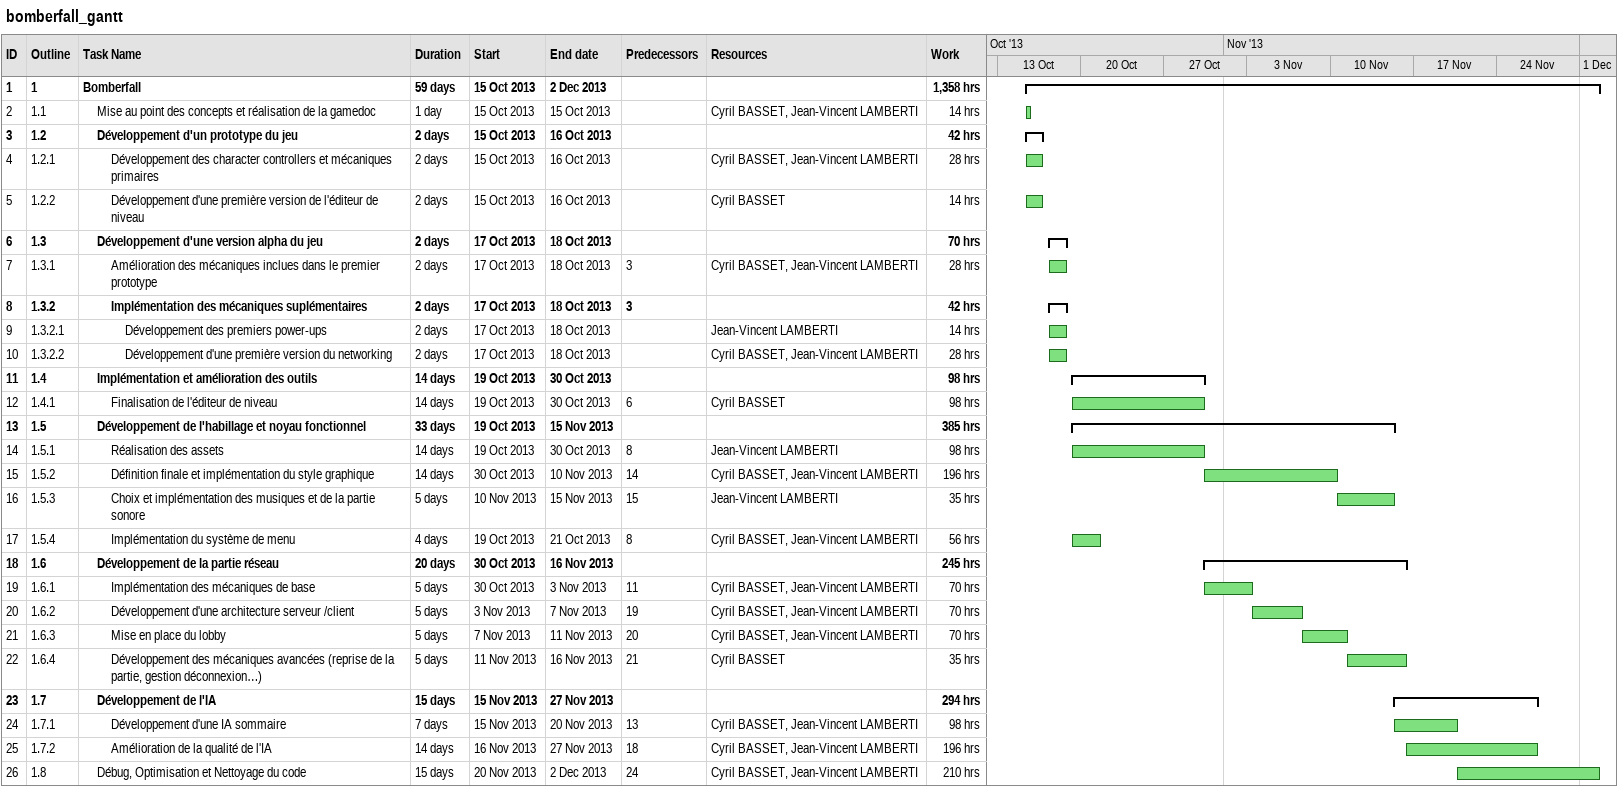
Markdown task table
bomberfall_gantt

| ID | WBS | Task | Duration | Start | Finish | Predecessors | Resources | Work (h) |
|---|---|---|---|---|---|---|---|---|
| 1 | 1 | **Bomberfall** | 59d | 2013-10-15 | 2013-12-02 |  |  | 1358 |
| 2 | 1.1 | Mise au point des concepts et réalisation de la gamedoc | 1d | 2013-10-15 | 2013-10-15 |  | Cyril BASSET, Jean-Vincent LAMBERTI | 14 |
| 3 | 1.2 | **Développement d'un prototype du jeu** | 2d | 2013-10-15 | 2013-10-16 |  |  | 42 |
| 4 | 1.2.1 | Développement des character controllers et mécaniques primaires | 2d | 2013-10-15 | 2013-10-16 |  | Cyril BASSET, Jean-Vincent LAMBERTI | 28 |
| 5 | 1.2.2 | Développement d'une première version de l'éditeur de niveau | 2d | 2013-10-15 | 2013-10-16 |  | Cyril BASSET | 14 |
| 6 | 1.3 | **Développement d'une version alpha du jeu** | 2d | 2013-10-17 | 2013-10-18 |  |  | 70 |
| 7 | 1.3.1 | Amélioration des mécaniques inclues dans le premier prototype | 2d | 2013-10-17 | 2013-10-18 | 3 | Cyril BASSET, Jean-Vincent LAMBERTI | 28 |
| 8 | 1.3.2 | **Implémentation des mécaniques suplémentaires** | 2d | 2013-10-17 | 2013-10-18 | 3 |  | 42 |
| 9 | 1.3.2.1 | Développement des premiers power-ups | 2d | 2013-10-17 | 2013-10-18 |  | Jean-Vincent LAMBERTI | 14 |
| 10 | 1.3.2.2 | Développement d'une première version du networking | 2d | 2013-10-17 | 2013-10-18 |  | Cyril BASSET, Jean-Vincent LAMBERTI | 28 |
| 11 | 1.4 | **Implémentation et amélioration des outils** | 14d | 2013-10-19 | 2013-10-30 |  |  | 98 |
| 12 | 1.4.1 | Finalisation de l'éditeur de niveau | 14d | 2013-10-19 | 2013-10-30 | 6 | Cyril BASSET | 98 |
| 13 | 1.5 | **Développement de l'habillage et noyau fonctionnel** | 33d | 2013-10-19 | 2013-11-15 |  |  | 385 |
| 14 | 1.5.1 | Réalisation des assets | 14d | 2013-10-19 | 2013-10-30 | 8 | Jean-Vincent LAMBERTI | 98 |
| 15 | 1.5.2 | Définition finale et implémentation du style graphique | 14d | 2013-10-30 | 2013-11-10 | 14 | Cyril BASSET, Jean-Vincent LAMBERTI | 196 |
| 16 | 1.5.3 | Choix et implémentation des musiques et de la partie sonore | 5d | 2013-11-10 | 2013-11-15 | 15 | Jean-Vincent LAMBERTI | 35 |
| 17 | 1.5.4 | Implémentation du système de menu | 4d | 2013-10-19 | 2013-10-21 | 8 | Cyril BASSET, Jean-Vincent LAMBERTI | 56 |
| 18 | 1.6 | **Développement de la partie réseau** | 20d | 2013-10-30 | 2013-11-16 |  |  | 245 |
| 19 | 1.6.1 | Implémentation des mécaniques de base | 5d | 2013-10-30 | 2013-11-03 | 11 | Cyril BASSET, Jean-Vincent LAMBERTI | 70 |
| 20 | 1.6.2 | Développement d'une architecture serveur /client | 5d | 2013-11-03 | 2013-11-07 | 19 | Cyril BASSET, Jean-Vincent LAMBERTI | 70 |
| 21 | 1.6.3 | Mise en place du lobby | 5d | 2013-11-07 | 2013-11-11 | 20 | Cyril BASSET, Jean-Vincent LAMBERTI | 70 |
| 22 | 1.6.4 | Développement des mécaniques avancées (reprise de la partie, gestion déconnexion…) | 5d | 2013-11-11 | 2013-11-16 | 21 | Cyril BASSET | 35 |
| 23 | 1.7 | **Développement de l'IA** | 15d | 2013-11-15 | 2013-11-27 |  |  | 294 |
| 24 | 1.7.1 | Développement d'une IA sommaire | 7d | 2013-11-15 | 2013-11-20 | 13 | Cyril BASSET, Jean-Vincent LAMBERTI | 98 |
| 25 | 1.7.2 | Amélioration de la qualité de l'IA | 14d | 2013-11-16 | 2013-11-27 | 18 | Cyril BASSET, Jean-Vincent LAMBERTI | 196 |
| 26 | 1.8 | Débug, Optimisation et Nettoyage du code | 15d | 2013-11-20 | 2013-12-02 | 24 | Cyril BASSET, Jean-Vincent LAMBERTI | 210 |
